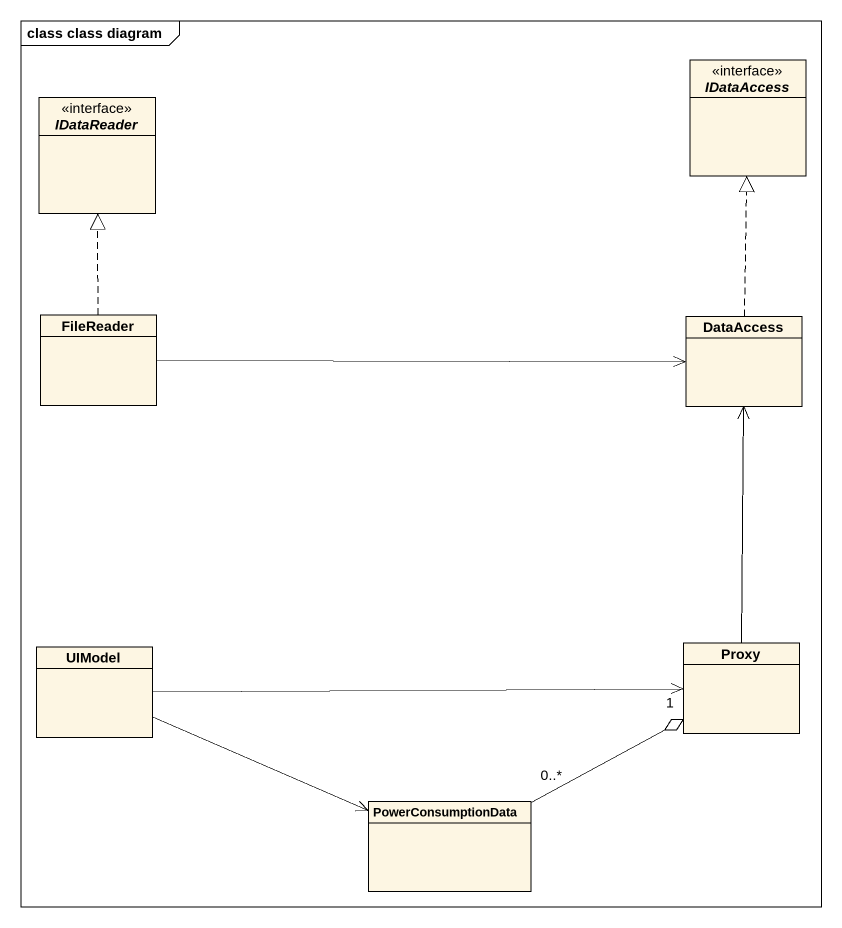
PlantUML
@startuml
mainframe class class diagram
hide circle
hide empty members
interface IDataReader
interface IDataAccess
class FileReader
class DataAccess
class UIModel
class Proxy
class PowerConsumptionData
FileReader .up.|> IDataReader
FileReader -right-> DataAccess
DataAccess .up.|> IDataAccess
UIModel -right-> Proxy
Proxy -up-> DataAccess
PowerConsumptionData <-left- UIModel
PowerConsumptionData "0..*" -right-o "1" Proxy
@enduml
